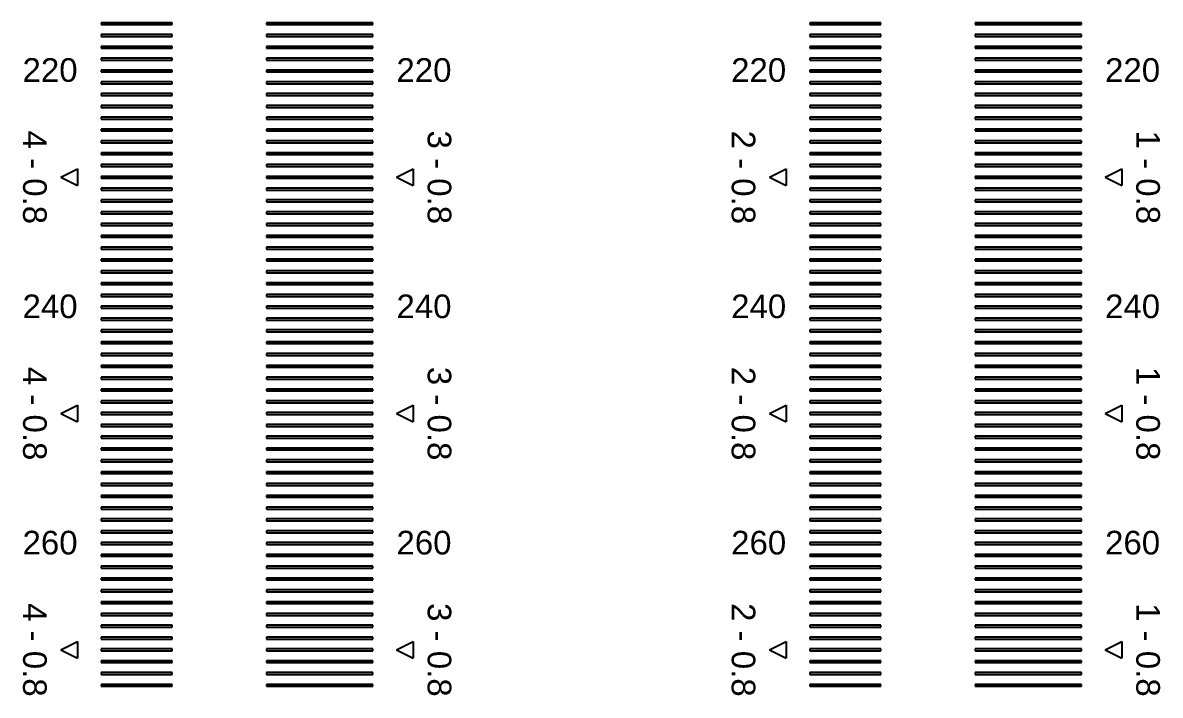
# Model space of a CAD drawing. Extents: x -24531 to 102469, y 86631 to 213631.
# Drawn here: x 53748.9 to 54230.5, y 151311.3 to 151595.9 of the extents above; entities that cross this region are included whole.
import ezdxf

# ---------------------------------------------------------------- set-up
doc = ezdxf.new("R2010")
doc.units = 13
doc.layers.add('CL - Label-1', color=120, linetype='Continuous')
doc.layers.add('CL - Label-2', color=132, linetype='Continuous')
doc.layers.add('CL - Sub-Micro', color=7, linetype='Continuous', true_color=0x47d1ff)
doc.styles.get("Standard").update_dxf_attribs({"font": 'arial.ttf'})

msp = doc.modelspace()

# ---------------------------------------------------------------- linework, layer by layer
at = {"layer": 'CL - Label-2'}
for p, q in [((53765.04, 151530.51), (53772.14, 151534.05)), ((53772.14, 151534.05), (53772.14, 151526.98)), ((53907.12, 151530.51), (53914.21, 151534.05)), ((53914.21, 151534.05), (53914.21, 151526.98)), ((54065.04, 151530.51), (54072.14, 151534.05)), ((54072.14, 151534.05), (54072.14, 151526.98)), ((54207.12, 151530.51), (54214.21, 151534.05)), ((54214.21, 151534.05), (54214.21, 151526.98)), ((53765.04, 151530.51), (53772.14, 151526.98)), ((53907.12, 151530.51), (53914.21, 151526.98)), ((54065.04, 151530.51), (54072.14, 151526.98)), ((54207.12, 151530.51), (54214.21, 151526.98)), ((53765.04, 151430.51), (53772.14, 151434.05)), ((53772.14, 151434.05), (53772.14, 151426.98)), ((53907.12, 151430.51), (53914.21, 151434.05)), ((53914.21, 151434.05), (53914.21, 151426.98)), ((54065.04, 151430.51), (54072.14, 151434.05)), ((54072.14, 151434.05), (54072.14, 151426.98)), ((54207.12, 151430.51), (54214.21, 151434.05)), ((54214.21, 151434.05), (54214.21, 151426.98)), ((53765.04, 151430.51), (53772.14, 151426.98)), ((53907.12, 151430.51), (53914.21, 151426.98)), ((54065.04, 151430.51), (54072.14, 151426.98)), ((54207.12, 151430.51), (54214.21, 151426.98)), ((53765.04, 151330.51), (53772.14, 151334.05)), ((53765.04, 151330.51), (53772.14, 151326.98)), ((53772.14, 151334.05), (53772.14, 151326.98)), ((53907.12, 151330.51), (53914.21, 151334.05)), ((53907.12, 151330.51), (53914.21, 151326.98)), ((53914.21, 151334.05), (53914.21, 151326.98)), ((54065.04, 151330.51), (54072.14, 151334.05)), ((54065.04, 151330.51), (54072.14, 151326.98)), ((54072.14, 151334.05), (54072.14, 151326.98)), ((54207.12, 151330.51), (54214.21, 151334.05)), ((54207.12, 151330.51), (54214.21, 151326.98)), ((54214.21, 151334.05), (54214.21, 151326.98))]:
    msp.add_line(p, q, dxfattribs=at)
at = {"layer": 'CL - Sub-Micro'}
for p, q in [((53812.12, 151595.91), (53782.12, 151595.91)), ((53782.12, 151595.91), (53782.12, 151595.11)), ((53782.12, 151595.11), (53812.12, 151595.11)), ((53812.12, 151595.11), (53812.12, 151595.91)), ((53897.12, 151595.91), (53852.12, 151595.91)), ((53852.12, 151595.91), (53852.12, 151595.11)), ((53852.12, 151595.11), (53897.12, 151595.11)), ((53897.12, 151595.11), (53897.12, 151595.91)), ((54112.12, 151595.91), (54082.12, 151595.91)), ((54082.12, 151595.91), (54082.12, 151595.11)), ((54082.12, 151595.11), (54112.12, 151595.11)), ((54112.12, 151595.11), (54112.12, 151595.91)), ((54197.12, 151595.91), (54152.12, 151595.91)), ((54152.12, 151595.91), (54152.12, 151595.11)), ((54152.12, 151595.11), (54197.12, 151595.11)), ((54197.12, 151595.11), (54197.12, 151595.91)), ((53812.12, 151590.91), (53782.12, 151590.91)), ((53782.12, 151590.91), (53782.12, 151590.11)), ((53812.12, 151590.11), (53812.12, 151590.91)), ((53897.12, 151590.91), (53852.12, 151590.91)), ((53852.12, 151590.91), (53852.12, 151590.11)), ((53897.12, 151590.11), (53897.12, 151590.91)), ((54112.12, 151590.91), (54082.12, 151590.91)), ((54082.12, 151590.91), (54082.12, 151590.11)), ((54112.12, 151590.11), (54112.12, 151590.91)), ((54197.12, 151590.91), (54152.12, 151590.91)), ((54152.12, 151590.91), (54152.12, 151590.11)), ((54197.12, 151590.11), (54197.12, 151590.91)), ((53782.12, 151590.11), (53812.12, 151590.11)), ((53812.12, 151585.91), (53782.12, 151585.91)), ((53782.12, 151585.91), (53782.12, 151585.11)), ((53812.12, 151585.11), (53812.12, 151585.91)), ((53852.12, 151590.11), (53897.12, 151590.11)), ((53897.12, 151585.91), (53852.12, 151585.91)), ((53852.12, 151585.91), (53852.12, 151585.11)), ((53897.12, 151585.11), (53897.12, 151585.91)), ((54082.12, 151590.11), (54112.12, 151590.11)), ((54112.12, 151585.91), (54082.12, 151585.91)), ((54082.12, 151585.91), (54082.12, 151585.11)), ((54112.12, 151585.11), (54112.12, 151585.91)), ((54152.12, 151590.11), (54197.12, 151590.11)), ((54197.12, 151585.91), (54152.12, 151585.91)), ((54152.12, 151585.91), (54152.12, 151585.11)), ((54197.12, 151585.11), (54197.12, 151585.91)), ((53782.12, 151585.11), (53812.12, 151585.11)), ((53812.12, 151580.91), (53782.12, 151580.91)), ((53782.12, 151580.91), (53782.12, 151580.11)), ((53812.12, 151580.11), (53812.12, 151580.91)), ((53852.12, 151585.11), (53897.12, 151585.11)), ((53897.12, 151580.91), (53852.12, 151580.91)), ((53852.12, 151580.91), (53852.12, 151580.11)), ((53897.12, 151580.11), (53897.12, 151580.91)), ((54082.12, 151585.11), (54112.12, 151585.11)), ((54112.12, 151580.91), (54082.12, 151580.91)), ((54082.12, 151580.91), (54082.12, 151580.11)), ((54112.12, 151580.11), (54112.12, 151580.91)), ((54152.12, 151585.11), (54197.12, 151585.11)), ((54197.12, 151580.91), (54152.12, 151580.91)), ((54152.12, 151580.91), (54152.12, 151580.11)), ((54197.12, 151580.11), (54197.12, 151580.91)), ((53782.12, 151580.11), (53812.12, 151580.11)), ((53812.12, 151575.91), (53782.12, 151575.91)), ((53782.12, 151575.91), (53782.12, 151575.11)), ((53812.12, 151575.11), (53812.12, 151575.91)), ((53852.12, 151580.11), (53897.12, 151580.11)), ((53897.12, 151575.91), (53852.12, 151575.91)), ((53852.12, 151575.91), (53852.12, 151575.11)), ((53897.12, 151575.11), (53897.12, 151575.91)), ((54082.12, 151580.11), (54112.12, 151580.11)), ((54112.12, 151575.91), (54082.12, 151575.91)), ((54082.12, 151575.91), (54082.12, 151575.11)), ((54112.12, 151575.11), (54112.12, 151575.91)), ((54152.12, 151580.11), (54197.12, 151580.11)), ((54197.12, 151575.91), (54152.12, 151575.91)), ((54152.12, 151575.91), (54152.12, 151575.11)), ((54197.12, 151575.11), (54197.12, 151575.91)), ((53782.12, 151575.11), (53812.12, 151575.11)), ((53852.12, 151575.11), (53897.12, 151575.11)), ((54082.12, 151575.11), (54112.12, 151575.11)), ((54152.12, 151575.11), (54197.12, 151575.11)), ((53812.12, 151570.91), (53782.12, 151570.91)), ((53782.12, 151570.91), (53782.12, 151570.11)), ((53782.12, 151570.11), (53812.12, 151570.11)), ((53812.12, 151570.11), (53812.12, 151570.91)), ((53897.12, 151570.91), (53852.12, 151570.91)), ((53852.12, 151570.91), (53852.12, 151570.11)), ((53852.12, 151570.11), (53897.12, 151570.11)), ((53897.12, 151570.11), (53897.12, 151570.91)), ((54112.12, 151570.91), (54082.12, 151570.91)), ((54082.12, 151570.91), (54082.12, 151570.11)), ((54082.12, 151570.11), (54112.12, 151570.11)), ((54112.12, 151570.11), (54112.12, 151570.91)), ((54197.12, 151570.91), (54152.12, 151570.91)), ((54152.12, 151570.91), (54152.12, 151570.11)), ((54152.12, 151570.11), (54197.12, 151570.11)), ((54197.12, 151570.11), (54197.12, 151570.91)), ((53812.12, 151565.91), (53782.12, 151565.91)), ((53782.12, 151565.91), (53782.12, 151565.11)), ((53782.12, 151565.11), (53812.12, 151565.11)), ((53812.12, 151565.11), (53812.12, 151565.91)), ((53897.12, 151565.91), (53852.12, 151565.91)), ((53852.12, 151565.91), (53852.12, 151565.11)), ((53852.12, 151565.11), (53897.12, 151565.11)), ((53897.12, 151565.11), (53897.12, 151565.91)), ((54112.12, 151565.91), (54082.12, 151565.91)), ((54082.12, 151565.91), (54082.12, 151565.11)), ((54082.12, 151565.11), (54112.12, 151565.11)), ((54112.12, 151565.11), (54112.12, 151565.91)), ((54197.12, 151565.91), (54152.12, 151565.91)), ((54152.12, 151565.91), (54152.12, 151565.11)), ((54152.12, 151565.11), (54197.12, 151565.11)), ((54197.12, 151565.11), (54197.12, 151565.91)), ((53812.12, 151560.91), (53782.12, 151560.91)), ((53782.12, 151560.91), (53782.12, 151560.11)), ((53782.12, 151560.11), (53812.12, 151560.11)), ((53812.12, 151560.11), (53812.12, 151560.91)), ((53897.12, 151560.91), (53852.12, 151560.91)), ((53852.12, 151560.91), (53852.12, 151560.11)), ((53852.12, 151560.11), (53897.12, 151560.11)), ((53897.12, 151560.11), (53897.12, 151560.91)), ((54112.12, 151560.91), (54082.12, 151560.91)), ((54082.12, 151560.91), (54082.12, 151560.11)), ((54082.12, 151560.11), (54112.12, 151560.11)), ((54112.12, 151560.11), (54112.12, 151560.91)), ((54197.12, 151560.91), (54152.12, 151560.91)), ((54152.12, 151560.91), (54152.12, 151560.11)), ((54152.12, 151560.11), (54197.12, 151560.11)), ((54197.12, 151560.11), (54197.12, 151560.91)), ((53812.12, 151555.91), (53782.12, 151555.91)), ((53782.12, 151555.91), (53782.12, 151555.11)), ((53782.12, 151555.11), (53812.12, 151555.11)), ((53812.12, 151555.11), (53812.12, 151555.91)), ((53897.12, 151555.91), (53852.12, 151555.91)), ((53852.12, 151555.91), (53852.12, 151555.11)), ((53852.12, 151555.11), (53897.12, 151555.11)), ((53897.12, 151555.11), (53897.12, 151555.91)), ((54112.12, 151555.91), (54082.12, 151555.91)), ((54082.12, 151555.91), (54082.12, 151555.11)), ((54082.12, 151555.11), (54112.12, 151555.11)), ((54112.12, 151555.11), (54112.12, 151555.91)), ((54197.12, 151555.91), (54152.12, 151555.91)), ((54152.12, 151555.91), (54152.12, 151555.11)), ((54152.12, 151555.11), (54197.12, 151555.11)), ((54197.12, 151555.11), (54197.12, 151555.91)), ((53812.12, 151550.91), (53782.12, 151550.91)), ((53782.12, 151550.91), (53782.12, 151550.11)), ((53782.12, 151550.11), (53812.12, 151550.11)), ((53812.12, 151550.11), (53812.12, 151550.91)), ((53897.12, 151550.91), (53852.12, 151550.91)), ((53852.12, 151550.91), (53852.12, 151550.11)), ((53852.12, 151550.11), (53897.12, 151550.11)), ((53897.12, 151550.11), (53897.12, 151550.91)), ((54112.12, 151550.91), (54082.12, 151550.91)), ((54082.12, 151550.91), (54082.12, 151550.11)), ((54082.12, 151550.11), (54112.12, 151550.11)), ((54112.12, 151550.11), (54112.12, 151550.91)), ((54197.12, 151550.91), (54152.12, 151550.91)), ((54152.12, 151550.91), (54152.12, 151550.11)), ((54152.12, 151550.11), (54197.12, 151550.11)), ((54197.12, 151550.11), (54197.12, 151550.91)), ((53812.12, 151545.91), (53782.12, 151545.91)), ((53782.12, 151545.91), (53782.12, 151545.11)), ((53782.12, 151545.11), (53812.12, 151545.11)), ((53812.12, 151545.11), (53812.12, 151545.91)), ((53897.12, 151545.91), (53852.12, 151545.91)), ((53852.12, 151545.91), (53852.12, 151545.11)), ((53852.12, 151545.11), (53897.12, 151545.11)), ((53897.12, 151545.11), (53897.12, 151545.91)), ((54112.12, 151545.91), (54082.12, 151545.91)), ((54082.12, 151545.91), (54082.12, 151545.11)), ((54082.12, 151545.11), (54112.12, 151545.11)), ((54112.12, 151545.11), (54112.12, 151545.91)), ((54197.12, 151545.91), (54152.12, 151545.91)), ((54152.12, 151545.91), (54152.12, 151545.11)), ((54152.12, 151545.11), (54197.12, 151545.11)), ((54197.12, 151545.11), (54197.12, 151545.91)), ((53812.12, 151540.91), (53782.12, 151540.91)), ((53782.12, 151540.91), (53782.12, 151540.11)), ((53782.12, 151540.11), (53812.12, 151540.11)), ((53812.12, 151540.11), (53812.12, 151540.91)), ((53897.12, 151540.91), (53852.12, 151540.91)), ((53852.12, 151540.91), (53852.12, 151540.11)), ((53852.12, 151540.11), (53897.12, 151540.11)), ((53897.12, 151540.11), (53897.12, 151540.91)), ((54112.12, 151540.91), (54082.12, 151540.91)), ((54082.12, 151540.91), (54082.12, 151540.11)), ((54082.12, 151540.11), (54112.12, 151540.11)), ((54112.12, 151540.11), (54112.12, 151540.91)), ((54197.12, 151540.91), (54152.12, 151540.91)), ((54152.12, 151540.91), (54152.12, 151540.11)), ((54152.12, 151540.11), (54197.12, 151540.11)), ((54197.12, 151540.11), (54197.12, 151540.91)), ((53812.12, 151535.91), (53782.12, 151535.91)), ((53782.12, 151535.91), (53782.12, 151535.11)), ((53782.12, 151535.11), (53812.12, 151535.11)), ((53812.12, 151535.11), (53812.12, 151535.91)), ((53897.12, 151535.91), (53852.12, 151535.91)), ((53852.12, 151535.91), (53852.12, 151535.11)), ((53852.12, 151535.11), (53897.12, 151535.11)), ((53897.12, 151535.11), (53897.12, 151535.91)), ((54112.12, 151535.91), (54082.12, 151535.91)), ((54082.12, 151535.91), (54082.12, 151535.11)), ((54082.12, 151535.11), (54112.12, 151535.11)), ((54112.12, 151535.11), (54112.12, 151535.91)), ((54197.12, 151535.91), (54152.12, 151535.91)), ((54152.12, 151535.91), (54152.12, 151535.11)), ((54152.12, 151535.11), (54197.12, 151535.11)), ((54197.12, 151535.11), (54197.12, 151535.91)), ((53812.12, 151530.91), (53782.12, 151530.91)), ((53782.12, 151530.91), (53782.12, 151530.11)), ((53782.12, 151530.11), (53812.12, 151530.11)), ((53812.12, 151530.11), (53812.12, 151530.91)), ((53897.12, 151530.91), (53852.12, 151530.91)), ((53852.12, 151530.91), (53852.12, 151530.11)), ((53852.12, 151530.11), (53897.12, 151530.11)), ((53897.12, 151530.11), (53897.12, 151530.91)), ((54112.12, 151530.91), (54082.12, 151530.91)), ((54082.12, 151530.91), (54082.12, 151530.11)), ((54082.12, 151530.11), (54112.12, 151530.11)), ((54112.12, 151530.11), (54112.12, 151530.91)), ((54197.12, 151530.91), (54152.12, 151530.91)), ((54152.12, 151530.91), (54152.12, 151530.11)), ((54152.12, 151530.11), (54197.12, 151530.11)), ((54197.12, 151530.11), (54197.12, 151530.91)), ((53812.12, 151525.91), (53782.12, 151525.91)), ((53782.12, 151525.91), (53782.12, 151525.11)), ((53782.12, 151525.11), (53812.12, 151525.11)), ((53812.12, 151525.11), (53812.12, 151525.91)), ((53897.12, 151525.91), (53852.12, 151525.91)), ((53852.12, 151525.91), (53852.12, 151525.11)), ((53852.12, 151525.11), (53897.12, 151525.11)), ((53897.12, 151525.11), (53897.12, 151525.91)), ((54112.12, 151525.91), (54082.12, 151525.91)), ((54082.12, 151525.91), (54082.12, 151525.11)), ((54082.12, 151525.11), (54112.12, 151525.11)), ((54112.12, 151525.11), (54112.12, 151525.91)), ((54197.12, 151525.91), (54152.12, 151525.91)), ((54152.12, 151525.91), (54152.12, 151525.11)), ((54152.12, 151525.11), (54197.12, 151525.11)), ((54197.12, 151525.11), (54197.12, 151525.91)), ((53812.12, 151520.91), (53782.12, 151520.91)), ((53782.12, 151520.91), (53782.12, 151520.11)), ((53782.12, 151520.11), (53812.12, 151520.11)), ((53812.12, 151520.11), (53812.12, 151520.91)), ((53897.12, 151520.91), (53852.12, 151520.91)), ((53852.12, 151520.91), (53852.12, 151520.11)), ((53852.12, 151520.11), (53897.12, 151520.11)), ((53897.12, 151520.11), (53897.12, 151520.91)), ((54112.12, 151520.91), (54082.12, 151520.91)), ((54082.12, 151520.91), (54082.12, 151520.11)), ((54082.12, 151520.11), (54112.12, 151520.11)), ((54112.12, 151520.11), (54112.12, 151520.91)), ((54197.12, 151520.91), (54152.12, 151520.91)), ((54152.12, 151520.91), (54152.12, 151520.11)), ((54152.12, 151520.11), (54197.12, 151520.11)), ((54197.12, 151520.11), (54197.12, 151520.91)), ((53812.12, 151515.91), (53782.12, 151515.91)), ((53782.12, 151515.91), (53782.12, 151515.11)), ((53782.12, 151515.11), (53812.12, 151515.11)), ((53812.12, 151515.11), (53812.12, 151515.91)), ((53897.12, 151515.91), (53852.12, 151515.91)), ((53852.12, 151515.91), (53852.12, 151515.11)), ((53852.12, 151515.11), (53897.12, 151515.11)), ((53897.12, 151515.11), (53897.12, 151515.91)), ((54112.12, 151515.91), (54082.12, 151515.91)), ((54082.12, 151515.91), (54082.12, 151515.11)), ((54082.12, 151515.11), (54112.12, 151515.11)), ((54112.12, 151515.11), (54112.12, 151515.91)), ((54197.12, 151515.91), (54152.12, 151515.91)), ((54152.12, 151515.91), (54152.12, 151515.11)), ((54152.12, 151515.11), (54197.12, 151515.11)), ((54197.12, 151515.11), (54197.12, 151515.91)), ((53812.12, 151510.91), (53782.12, 151510.91)), ((53782.12, 151510.91), (53782.12, 151510.11)), ((53782.12, 151510.11), (53812.12, 151510.11)), ((53812.12, 151510.11), (53812.12, 151510.91)), ((53897.12, 151510.91), (53852.12, 151510.91)), ((53852.12, 151510.91), (53852.12, 151510.11)), ((53852.12, 151510.11), (53897.12, 151510.11)), ((53897.12, 151510.11), (53897.12, 151510.91)), ((54112.12, 151510.91), (54082.12, 151510.91)), ((54082.12, 151510.91), (54082.12, 151510.11)), ((54082.12, 151510.11), (54112.12, 151510.11)), ((54112.12, 151510.11), (54112.12, 151510.91)), ((54197.12, 151510.91), (54152.12, 151510.91)), ((54152.12, 151510.91), (54152.12, 151510.11)), ((54152.12, 151510.11), (54197.12, 151510.11)), ((54197.12, 151510.11), (54197.12, 151510.91)), ((53812.12, 151505.91), (53782.12, 151505.91)), ((53782.12, 151505.91), (53782.12, 151505.11)), ((53782.12, 151505.11), (53812.12, 151505.11)), ((53812.12, 151505.11), (53812.12, 151505.91)), ((53897.12, 151505.91), (53852.12, 151505.91)), ((53852.12, 151505.91), (53852.12, 151505.11)), ((53852.12, 151505.11), (53897.12, 151505.11)), ((53897.12, 151505.11), (53897.12, 151505.91)), ((54112.12, 151505.91), (54082.12, 151505.91)), ((54082.12, 151505.91), (54082.12, 151505.11)), ((54082.12, 151505.11), (54112.12, 151505.11)), ((54112.12, 151505.11), (54112.12, 151505.91)), ((54197.12, 151505.91), (54152.12, 151505.91)), ((54152.12, 151505.91), (54152.12, 151505.11)), ((54152.12, 151505.11), (54197.12, 151505.11)), ((54197.12, 151505.11), (54197.12, 151505.91)), ((53812.12, 151500.91), (53782.12, 151500.91)), ((53782.12, 151500.91), (53782.12, 151500.11)), ((53782.12, 151500.11), (53812.12, 151500.11)), ((53812.12, 151500.11), (53812.12, 151500.91)), ((53897.12, 151500.91), (53852.12, 151500.91)), ((53852.12, 151500.91), (53852.12, 151500.11)), ((53852.12, 151500.11), (53897.12, 151500.11)), ((53897.12, 151500.11), (53897.12, 151500.91)), ((54112.12, 151500.91), (54082.12, 151500.91)), ((54082.12, 151500.91), (54082.12, 151500.11)), ((54082.12, 151500.11), (54112.12, 151500.11)), ((54112.12, 151500.11), (54112.12, 151500.91)), ((54197.12, 151500.91), (54152.12, 151500.91)), ((54152.12, 151500.91), (54152.12, 151500.11)), ((54152.12, 151500.11), (54197.12, 151500.11)), ((54197.12, 151500.11), (54197.12, 151500.91)), ((53812.12, 151495.91), (53782.12, 151495.91)), ((53782.12, 151495.91), (53782.12, 151495.11)), ((53782.12, 151495.11), (53812.12, 151495.11)), ((53812.12, 151495.11), (53812.12, 151495.91)), ((53897.12, 151495.91), (53852.12, 151495.91)), ((53852.12, 151495.91), (53852.12, 151495.11)), ((53852.12, 151495.11), (53897.12, 151495.11)), ((53897.12, 151495.11), (53897.12, 151495.91)), ((54112.12, 151495.91), (54082.12, 151495.91)), ((54082.12, 151495.91), (54082.12, 151495.11)), ((54082.12, 151495.11), (54112.12, 151495.11)), ((54112.12, 151495.11), (54112.12, 151495.91)), ((54197.12, 151495.91), (54152.12, 151495.91)), ((54152.12, 151495.91), (54152.12, 151495.11)), ((54152.12, 151495.11), (54197.12, 151495.11)), ((54197.12, 151495.11), (54197.12, 151495.91)), ((53812.12, 151490.91), (53782.12, 151490.91)), ((53782.12, 151490.91), (53782.12, 151490.11)), ((53782.12, 151490.11), (53812.12, 151490.11)), ((53812.12, 151490.11), (53812.12, 151490.91)), ((53897.12, 151490.91), (53852.12, 151490.91)), ((53852.12, 151490.91), (53852.12, 151490.11)), ((53852.12, 151490.11), (53897.12, 151490.11)), ((53897.12, 151490.11), (53897.12, 151490.91)), ((54112.12, 151490.91), (54082.12, 151490.91)), ((54082.12, 151490.91), (54082.12, 151490.11)), ((54082.12, 151490.11), (54112.12, 151490.11)), ((54112.12, 151490.11), (54112.12, 151490.91)), ((54197.12, 151490.91), (54152.12, 151490.91)), ((54152.12, 151490.91), (54152.12, 151490.11)), ((54152.12, 151490.11), (54197.12, 151490.11)), ((54197.12, 151490.11), (54197.12, 151490.91)), ((53812.12, 151485.91), (53782.12, 151485.91)), ((53782.12, 151485.91), (53782.12, 151485.11)), ((53782.12, 151485.11), (53812.12, 151485.11)), ((53812.12, 151485.11), (53812.12, 151485.91)), ((53897.12, 151485.91), (53852.12, 151485.91)), ((53852.12, 151485.91), (53852.12, 151485.11)), ((53852.12, 151485.11), (53897.12, 151485.11)), ((53897.12, 151485.11), (53897.12, 151485.91)), ((54112.12, 151485.91), (54082.12, 151485.91)), ((54082.12, 151485.91), (54082.12, 151485.11)), ((54082.12, 151485.11), (54112.12, 151485.11)), ((54112.12, 151485.11), (54112.12, 151485.91)), ((54197.12, 151485.91), (54152.12, 151485.91)), ((54152.12, 151485.91), (54152.12, 151485.11)), ((54152.12, 151485.11), (54197.12, 151485.11)), ((54197.12, 151485.11), (54197.12, 151485.91)), ((53812.12, 151480.91), (53782.12, 151480.91)), ((53782.12, 151480.91), (53782.12, 151480.11)), ((53782.12, 151480.11), (53812.12, 151480.11)), ((53812.12, 151480.11), (53812.12, 151480.91)), ((53897.12, 151480.91), (53852.12, 151480.91)), ((53852.12, 151480.91), (53852.12, 151480.11)), ((53852.12, 151480.11), (53897.12, 151480.11)), ((53897.12, 151480.11), (53897.12, 151480.91)), ((54112.12, 151480.91), (54082.12, 151480.91)), ((54082.12, 151480.91), (54082.12, 151480.11)), ((54082.12, 151480.11), (54112.12, 151480.11)), ((54112.12, 151480.11), (54112.12, 151480.91)), ((54197.12, 151480.91), (54152.12, 151480.91)), ((54152.12, 151480.91), (54152.12, 151480.11)), ((54152.12, 151480.11), (54197.12, 151480.11)), ((54197.12, 151480.11), (54197.12, 151480.91)), ((53812.12, 151475.91), (53782.12, 151475.91)), ((53782.12, 151475.91), (53782.12, 151475.11)), ((53782.12, 151475.11), (53812.12, 151475.11)), ((53812.12, 151475.11), (53812.12, 151475.91)), ((53897.12, 151475.91), (53852.12, 151475.91)), ((53852.12, 151475.91), (53852.12, 151475.11)), ((53852.12, 151475.11), (53897.12, 151475.11)), ((53897.12, 151475.11), (53897.12, 151475.91)), ((54112.12, 151475.91), (54082.12, 151475.91)), ((54082.12, 151475.91), (54082.12, 151475.11)), ((54082.12, 151475.11), (54112.12, 151475.11)), ((54112.12, 151475.11), (54112.12, 151475.91)), ((54197.12, 151475.91), (54152.12, 151475.91)), ((54152.12, 151475.91), (54152.12, 151475.11)), ((54152.12, 151475.11), (54197.12, 151475.11)), ((54197.12, 151475.11), (54197.12, 151475.91)), ((53812.12, 151470.91), (53782.12, 151470.91)), ((53782.12, 151470.91), (53782.12, 151470.11)), ((53782.12, 151470.11), (53812.12, 151470.11)), ((53812.12, 151470.11), (53812.12, 151470.91)), ((53897.12, 151470.91), (53852.12, 151470.91)), ((53852.12, 151470.91), (53852.12, 151470.11)), ((53852.12, 151470.11), (53897.12, 151470.11)), ((53897.12, 151470.11), (53897.12, 151470.91)), ((54112.12, 151470.91), (54082.12, 151470.91)), ((54082.12, 151470.91), (54082.12, 151470.11)), ((54082.12, 151470.11), (54112.12, 151470.11)), ((54112.12, 151470.11), (54112.12, 151470.91)), ((54197.12, 151470.91), (54152.12, 151470.91)), ((54152.12, 151470.91), (54152.12, 151470.11)), ((54152.12, 151470.11), (54197.12, 151470.11)), ((54197.12, 151470.11), (54197.12, 151470.91)), ((53812.12, 151465.91), (53782.12, 151465.91)), ((53782.12, 151465.91), (53782.12, 151465.11)), ((53782.12, 151465.11), (53812.12, 151465.11)), ((53812.12, 151465.11), (53812.12, 151465.91)), ((53897.12, 151465.91), (53852.12, 151465.91)), ((53852.12, 151465.91), (53852.12, 151465.11)), ((53852.12, 151465.11), (53897.12, 151465.11)), ((53897.12, 151465.11), (53897.12, 151465.91)), ((54112.12, 151465.91), (54082.12, 151465.91)), ((54082.12, 151465.91), (54082.12, 151465.11)), ((54082.12, 151465.11), (54112.12, 151465.11)), ((54112.12, 151465.11), (54112.12, 151465.91)), ((54197.12, 151465.91), (54152.12, 151465.91)), ((54152.12, 151465.91), (54152.12, 151465.11)), ((54152.12, 151465.11), (54197.12, 151465.11)), ((54197.12, 151465.11), (54197.12, 151465.91)), ((53812.12, 151460.91), (53782.12, 151460.91)), ((53782.12, 151460.91), (53782.12, 151460.11)), ((53812.12, 151460.11), (53812.12, 151460.91)), ((53897.12, 151460.91), (53852.12, 151460.91)), ((53852.12, 151460.91), (53852.12, 151460.11)), ((53897.12, 151460.11), (53897.12, 151460.91)), ((54112.12, 151460.91), (54082.12, 151460.91)), ((54082.12, 151460.91), (54082.12, 151460.11)), ((54112.12, 151460.11), (54112.12, 151460.91)), ((54197.12, 151460.91), (54152.12, 151460.91)), ((54152.12, 151460.91), (54152.12, 151460.11)), ((54197.12, 151460.11), (54197.12, 151460.91)), ((53782.12, 151460.11), (53812.12, 151460.11)), ((53812.12, 151455.91), (53782.12, 151455.91)), ((53782.12, 151455.91), (53782.12, 151455.11)), ((53812.12, 151455.11), (53812.12, 151455.91)), ((53852.12, 151460.11), (53897.12, 151460.11)), ((53897.12, 151455.91), (53852.12, 151455.91)), ((53852.12, 151455.91), (53852.12, 151455.11)), ((53897.12, 151455.11), (53897.12, 151455.91)), ((54082.12, 151460.11), (54112.12, 151460.11)), ((54112.12, 151455.91), (54082.12, 151455.91)), ((54082.12, 151455.91), (54082.12, 151455.11)), ((54112.12, 151455.11), (54112.12, 151455.91)), ((54152.12, 151460.11), (54197.12, 151460.11)), ((54197.12, 151455.91), (54152.12, 151455.91)), ((54152.12, 151455.91), (54152.12, 151455.11)), ((54197.12, 151455.11), (54197.12, 151455.91)), ((53782.12, 151455.11), (53812.12, 151455.11)), ((53812.12, 151450.91), (53782.12, 151450.91)), ((53782.12, 151450.91), (53782.12, 151450.11)), ((53812.12, 151450.11), (53812.12, 151450.91)), ((53852.12, 151455.11), (53897.12, 151455.11)), ((53897.12, 151450.91), (53852.12, 151450.91)), ((53852.12, 151450.91), (53852.12, 151450.11)), ((53897.12, 151450.11), (53897.12, 151450.91)), ((54082.12, 151455.11), (54112.12, 151455.11)), ((54112.12, 151450.91), (54082.12, 151450.91)), ((54082.12, 151450.91), (54082.12, 151450.11)), ((54112.12, 151450.11), (54112.12, 151450.91)), ((54152.12, 151455.11), (54197.12, 151455.11)), ((54197.12, 151450.91), (54152.12, 151450.91)), ((54152.12, 151450.91), (54152.12, 151450.11)), ((54197.12, 151450.11), (54197.12, 151450.91)), ((53782.12, 151450.11), (53812.12, 151450.11)), ((53812.12, 151445.91), (53782.12, 151445.91)), ((53782.12, 151445.91), (53782.12, 151445.11)), ((53812.12, 151445.11), (53812.12, 151445.91)), ((53852.12, 151450.11), (53897.12, 151450.11)), ((53897.12, 151445.91), (53852.12, 151445.91)), ((53852.12, 151445.91), (53852.12, 151445.11)), ((53897.12, 151445.11), (53897.12, 151445.91)), ((54082.12, 151450.11), (54112.12, 151450.11)), ((54112.12, 151445.91), (54082.12, 151445.91)), ((54082.12, 151445.91), (54082.12, 151445.11)), ((54112.12, 151445.11), (54112.12, 151445.91)), ((54152.12, 151450.11), (54197.12, 151450.11)), ((54197.12, 151445.91), (54152.12, 151445.91)), ((54152.12, 151445.91), (54152.12, 151445.11)), ((54197.12, 151445.11), (54197.12, 151445.91)), ((53782.12, 151445.11), (53812.12, 151445.11)), ((53812.12, 151440.91), (53782.12, 151440.91)), ((53782.12, 151440.91), (53782.12, 151440.11)), ((53812.12, 151440.11), (53812.12, 151440.91)), ((53852.12, 151445.11), (53897.12, 151445.11)), ((53897.12, 151440.91), (53852.12, 151440.91)), ((53852.12, 151440.91), (53852.12, 151440.11)), ((53897.12, 151440.11), (53897.12, 151440.91)), ((54082.12, 151445.11), (54112.12, 151445.11)), ((54112.12, 151440.91), (54082.12, 151440.91)), ((54082.12, 151440.91), (54082.12, 151440.11)), ((54112.12, 151440.11), (54112.12, 151440.91)), ((54152.12, 151445.11), (54197.12, 151445.11)), ((54197.12, 151440.91), (54152.12, 151440.91)), ((54152.12, 151440.91), (54152.12, 151440.11)), ((54197.12, 151440.11), (54197.12, 151440.91)), ((53782.12, 151440.11), (53812.12, 151440.11)), ((53852.12, 151440.11), (53897.12, 151440.11)), ((54082.12, 151440.11), (54112.12, 151440.11)), ((54152.12, 151440.11), (54197.12, 151440.11)), ((53812.12, 151435.91), (53782.12, 151435.91)), ((53782.12, 151435.91), (53782.12, 151435.11)), ((53782.12, 151435.11), (53812.12, 151435.11)), ((53812.12, 151435.11), (53812.12, 151435.91)), ((53897.12, 151435.91), (53852.12, 151435.91)), ((53852.12, 151435.91), (53852.12, 151435.11)), ((53852.12, 151435.11), (53897.12, 151435.11)), ((53897.12, 151435.11), (53897.12, 151435.91)), ((54112.12, 151435.91), (54082.12, 151435.91)), ((54082.12, 151435.91), (54082.12, 151435.11)), ((54082.12, 151435.11), (54112.12, 151435.11)), ((54112.12, 151435.11), (54112.12, 151435.91)), ((54197.12, 151435.91), (54152.12, 151435.91)), ((54152.12, 151435.91), (54152.12, 151435.11)), ((54152.12, 151435.11), (54197.12, 151435.11)), ((54197.12, 151435.11), (54197.12, 151435.91)), ((53812.12, 151430.91), (53782.12, 151430.91)), ((53782.12, 151430.91), (53782.12, 151430.11)), ((53782.12, 151430.11), (53812.12, 151430.11)), ((53812.12, 151430.11), (53812.12, 151430.91)), ((53897.12, 151430.91), (53852.12, 151430.91)), ((53852.12, 151430.91), (53852.12, 151430.11)), ((53852.12, 151430.11), (53897.12, 151430.11)), ((53897.12, 151430.11), (53897.12, 151430.91)), ((54112.12, 151430.91), (54082.12, 151430.91)), ((54082.12, 151430.91), (54082.12, 151430.11)), ((54082.12, 151430.11), (54112.12, 151430.11)), ((54112.12, 151430.11), (54112.12, 151430.91)), ((54197.12, 151430.91), (54152.12, 151430.91)), ((54152.12, 151430.91), (54152.12, 151430.11)), ((54152.12, 151430.11), (54197.12, 151430.11)), ((54197.12, 151430.11), (54197.12, 151430.91)), ((53812.12, 151425.91), (53782.12, 151425.91)), ((53782.12, 151425.91), (53782.12, 151425.11)), ((53782.12, 151425.11), (53812.12, 151425.11)), ((53812.12, 151425.11), (53812.12, 151425.91)), ((53897.12, 151425.91), (53852.12, 151425.91)), ((53852.12, 151425.91), (53852.12, 151425.11)), ((53852.12, 151425.11), (53897.12, 151425.11)), ((53897.12, 151425.11), (53897.12, 151425.91)), ((54112.12, 151425.91), (54082.12, 151425.91)), ((54082.12, 151425.91), (54082.12, 151425.11)), ((54082.12, 151425.11), (54112.12, 151425.11)), ((54112.12, 151425.11), (54112.12, 151425.91)), ((54197.12, 151425.91), (54152.12, 151425.91)), ((54152.12, 151425.91), (54152.12, 151425.11)), ((54152.12, 151425.11), (54197.12, 151425.11)), ((54197.12, 151425.11), (54197.12, 151425.91)), ((53812.12, 151420.91), (53782.12, 151420.91)), ((53782.12, 151420.91), (53782.12, 151420.11)), ((53782.12, 151420.11), (53812.12, 151420.11)), ((53812.12, 151420.11), (53812.12, 151420.91)), ((53897.12, 151420.91), (53852.12, 151420.91)), ((53852.12, 151420.91), (53852.12, 151420.11)), ((53852.12, 151420.11), (53897.12, 151420.11)), ((53897.12, 151420.11), (53897.12, 151420.91)), ((54112.12, 151420.91), (54082.12, 151420.91)), ((54082.12, 151420.91), (54082.12, 151420.11)), ((54082.12, 151420.11), (54112.12, 151420.11)), ((54112.12, 151420.11), (54112.12, 151420.91)), ((54197.12, 151420.91), (54152.12, 151420.91)), ((54152.12, 151420.91), (54152.12, 151420.11)), ((54152.12, 151420.11), (54197.12, 151420.11)), ((54197.12, 151420.11), (54197.12, 151420.91)), ((53812.12, 151415.91), (53782.12, 151415.91)), ((53782.12, 151415.91), (53782.12, 151415.11)), ((53782.12, 151415.11), (53812.12, 151415.11)), ((53812.12, 151415.11), (53812.12, 151415.91)), ((53897.12, 151415.91), (53852.12, 151415.91)), ((53852.12, 151415.91), (53852.12, 151415.11)), ((53852.12, 151415.11), (53897.12, 151415.11)), ((53897.12, 151415.11), (53897.12, 151415.91)), ((54112.12, 151415.91), (54082.12, 151415.91)), ((54082.12, 151415.91), (54082.12, 151415.11)), ((54082.12, 151415.11), (54112.12, 151415.11)), ((54112.12, 151415.11), (54112.12, 151415.91)), ((54197.12, 151415.91), (54152.12, 151415.91)), ((54152.12, 151415.91), (54152.12, 151415.11)), ((54152.12, 151415.11), (54197.12, 151415.11)), ((54197.12, 151415.11), (54197.12, 151415.91)), ((53812.12, 151410.91), (53782.12, 151410.91)), ((53782.12, 151410.91), (53782.12, 151410.11)), ((53782.12, 151410.11), (53812.12, 151410.11)), ((53812.12, 151410.11), (53812.12, 151410.91)), ((53897.12, 151410.91), (53852.12, 151410.91)), ((53852.12, 151410.91), (53852.12, 151410.11)), ((53852.12, 151410.11), (53897.12, 151410.11)), ((53897.12, 151410.11), (53897.12, 151410.91)), ((54112.12, 151410.91), (54082.12, 151410.91)), ((54082.12, 151410.91), (54082.12, 151410.11)), ((54082.12, 151410.11), (54112.12, 151410.11)), ((54112.12, 151410.11), (54112.12, 151410.91)), ((54197.12, 151410.91), (54152.12, 151410.91)), ((54152.12, 151410.91), (54152.12, 151410.11)), ((54152.12, 151410.11), (54197.12, 151410.11)), ((54197.12, 151410.11), (54197.12, 151410.91)), ((53812.12, 151405.91), (53782.12, 151405.91)), ((53782.12, 151405.91), (53782.12, 151405.11)), ((53782.12, 151405.11), (53812.12, 151405.11)), ((53812.12, 151405.11), (53812.12, 151405.91)), ((53897.12, 151405.91), (53852.12, 151405.91)), ((53852.12, 151405.91), (53852.12, 151405.11)), ((53852.12, 151405.11), (53897.12, 151405.11)), ((53897.12, 151405.11), (53897.12, 151405.91)), ((54112.12, 151405.91), (54082.12, 151405.91)), ((54082.12, 151405.91), (54082.12, 151405.11)), ((54082.12, 151405.11), (54112.12, 151405.11)), ((54112.12, 151405.11), (54112.12, 151405.91)), ((54197.12, 151405.91), (54152.12, 151405.91)), ((54152.12, 151405.91), (54152.12, 151405.11)), ((54152.12, 151405.11), (54197.12, 151405.11)), ((54197.12, 151405.11), (54197.12, 151405.91)), ((53812.12, 151400.91), (53782.12, 151400.91)), ((53782.12, 151400.91), (53782.12, 151400.11)), ((53782.12, 151400.11), (53812.12, 151400.11)), ((53812.12, 151400.11), (53812.12, 151400.91)), ((53897.12, 151400.91), (53852.12, 151400.91)), ((53852.12, 151400.91), (53852.12, 151400.11)), ((53852.12, 151400.11), (53897.12, 151400.11)), ((53897.12, 151400.11), (53897.12, 151400.91)), ((54112.12, 151400.91), (54082.12, 151400.91)), ((54082.12, 151400.91), (54082.12, 151400.11)), ((54082.12, 151400.11), (54112.12, 151400.11)), ((54112.12, 151400.11), (54112.12, 151400.91)), ((54197.12, 151400.91), (54152.12, 151400.91)), ((54152.12, 151400.91), (54152.12, 151400.11)), ((54152.12, 151400.11), (54197.12, 151400.11)), ((54197.12, 151400.11), (54197.12, 151400.91)), ((53812.12, 151395.91), (53782.12, 151395.91)), ((53782.12, 151395.91), (53782.12, 151395.11)), ((53782.12, 151395.11), (53812.12, 151395.11)), ((53812.12, 151395.11), (53812.12, 151395.91)), ((53897.12, 151395.91), (53852.12, 151395.91)), ((53852.12, 151395.91), (53852.12, 151395.11)), ((53852.12, 151395.11), (53897.12, 151395.11)), ((53897.12, 151395.11), (53897.12, 151395.91)), ((54112.12, 151395.91), (54082.12, 151395.91)), ((54082.12, 151395.91), (54082.12, 151395.11)), ((54082.12, 151395.11), (54112.12, 151395.11)), ((54112.12, 151395.11), (54112.12, 151395.91)), ((54197.12, 151395.91), (54152.12, 151395.91)), ((54152.12, 151395.91), (54152.12, 151395.11)), ((54152.12, 151395.11), (54197.12, 151395.11)), ((54197.12, 151395.11), (54197.12, 151395.91)), ((53812.12, 151390.91), (53782.12, 151390.91)), ((53782.12, 151390.91), (53782.12, 151390.11)), ((53782.12, 151390.11), (53812.12, 151390.11)), ((53812.12, 151390.11), (53812.12, 151390.91)), ((53897.12, 151390.91), (53852.12, 151390.91)), ((53852.12, 151390.91), (53852.12, 151390.11)), ((53852.12, 151390.11), (53897.12, 151390.11)), ((53897.12, 151390.11), (53897.12, 151390.91)), ((54112.12, 151390.91), (54082.12, 151390.91)), ((54082.12, 151390.91), (54082.12, 151390.11)), ((54082.12, 151390.11), (54112.12, 151390.11)), ((54112.12, 151390.11), (54112.12, 151390.91)), ((54197.12, 151390.91), (54152.12, 151390.91)), ((54152.12, 151390.91), (54152.12, 151390.11)), ((54152.12, 151390.11), (54197.12, 151390.11)), ((54197.12, 151390.11), (54197.12, 151390.91)), ((53812.12, 151385.91), (53782.12, 151385.91)), ((53782.12, 151385.91), (53782.12, 151385.11)), ((53782.12, 151385.11), (53812.12, 151385.11)), ((53812.12, 151385.11), (53812.12, 151385.91)), ((53897.12, 151385.91), (53852.12, 151385.91)), ((53852.12, 151385.91), (53852.12, 151385.11)), ((53852.12, 151385.11), (53897.12, 151385.11)), ((53897.12, 151385.11), (53897.12, 151385.91)), ((54112.12, 151385.91), (54082.12, 151385.91)), ((54082.12, 151385.91), (54082.12, 151385.11)), ((54082.12, 151385.11), (54112.12, 151385.11)), ((54112.12, 151385.11), (54112.12, 151385.91)), ((54197.12, 151385.91), (54152.12, 151385.91)), ((54152.12, 151385.91), (54152.12, 151385.11)), ((54152.12, 151385.11), (54197.12, 151385.11)), ((54197.12, 151385.11), (54197.12, 151385.91)), ((53812.12, 151380.91), (53782.12, 151380.91)), ((53782.12, 151380.91), (53782.12, 151380.11)), ((53782.12, 151380.11), (53812.12, 151380.11)), ((53812.12, 151380.11), (53812.12, 151380.91)), ((53897.12, 151380.91), (53852.12, 151380.91)), ((53852.12, 151380.91), (53852.12, 151380.11)), ((53852.12, 151380.11), (53897.12, 151380.11)), ((53897.12, 151380.11), (53897.12, 151380.91)), ((54112.12, 151380.91), (54082.12, 151380.91)), ((54082.12, 151380.91), (54082.12, 151380.11)), ((54082.12, 151380.11), (54112.12, 151380.11)), ((54112.12, 151380.11), (54112.12, 151380.91)), ((54197.12, 151380.91), (54152.12, 151380.91)), ((54152.12, 151380.91), (54152.12, 151380.11)), ((54152.12, 151380.11), (54197.12, 151380.11)), ((54197.12, 151380.11), (54197.12, 151380.91)), ((53812.12, 151375.91), (53782.12, 151375.91)), ((53782.12, 151375.91), (53782.12, 151375.11)), ((53782.12, 151375.11), (53812.12, 151375.11)), ((53812.12, 151375.11), (53812.12, 151375.91)), ((53897.12, 151375.91), (53852.12, 151375.91)), ((53852.12, 151375.91), (53852.12, 151375.11)), ((53852.12, 151375.11), (53897.12, 151375.11)), ((53897.12, 151375.11), (53897.12, 151375.91)), ((54112.12, 151375.91), (54082.12, 151375.91)), ((54082.12, 151375.91), (54082.12, 151375.11)), ((54082.12, 151375.11), (54112.12, 151375.11)), ((54112.12, 151375.11), (54112.12, 151375.91)), ((54197.12, 151375.91), (54152.12, 151375.91)), ((54152.12, 151375.91), (54152.12, 151375.11)), ((54152.12, 151375.11), (54197.12, 151375.11)), ((54197.12, 151375.11), (54197.12, 151375.91)), ((53812.12, 151370.91), (53782.12, 151370.91)), ((53782.12, 151370.91), (53782.12, 151370.11)), ((53782.12, 151370.11), (53812.12, 151370.11)), ((53812.12, 151370.11), (53812.12, 151370.91)), ((53897.12, 151370.91), (53852.12, 151370.91)), ((53852.12, 151370.91), (53852.12, 151370.11)), ((53852.12, 151370.11), (53897.12, 151370.11)), ((53897.12, 151370.11), (53897.12, 151370.91)), ((54112.12, 151370.91), (54082.12, 151370.91)), ((54082.12, 151370.91), (54082.12, 151370.11)), ((54082.12, 151370.11), (54112.12, 151370.11)), ((54112.12, 151370.11), (54112.12, 151370.91)), ((54197.12, 151370.91), (54152.12, 151370.91)), ((54152.12, 151370.91), (54152.12, 151370.11)), ((54152.12, 151370.11), (54197.12, 151370.11)), ((54197.12, 151370.11), (54197.12, 151370.91)), ((53812.12, 151365.91), (53782.12, 151365.91)), ((53782.12, 151365.91), (53782.12, 151365.11)), ((53782.12, 151365.11), (53812.12, 151365.11)), ((53812.12, 151365.11), (53812.12, 151365.91)), ((53897.12, 151365.91), (53852.12, 151365.91)), ((53852.12, 151365.91), (53852.12, 151365.11)), ((53852.12, 151365.11), (53897.12, 151365.11)), ((53897.12, 151365.11), (53897.12, 151365.91)), ((54112.12, 151365.91), (54082.12, 151365.91)), ((54082.12, 151365.91), (54082.12, 151365.11)), ((54082.12, 151365.11), (54112.12, 151365.11)), ((54112.12, 151365.11), (54112.12, 151365.91)), ((54197.12, 151365.91), (54152.12, 151365.91)), ((54152.12, 151365.91), (54152.12, 151365.11)), ((54152.12, 151365.11), (54197.12, 151365.11)), ((54197.12, 151365.11), (54197.12, 151365.91)), ((53812.12, 151360.91), (53782.12, 151360.91)), ((53782.12, 151360.91), (53782.12, 151360.11)), ((53782.12, 151360.11), (53812.12, 151360.11)), ((53812.12, 151360.11), (53812.12, 151360.91)), ((53897.12, 151360.91), (53852.12, 151360.91)), ((53852.12, 151360.91), (53852.12, 151360.11)), ((53852.12, 151360.11), (53897.12, 151360.11)), ((53897.12, 151360.11), (53897.12, 151360.91)), ((54112.12, 151360.91), (54082.12, 151360.91)), ((54082.12, 151360.91), (54082.12, 151360.11)), ((54082.12, 151360.11), (54112.12, 151360.11)), ((54112.12, 151360.11), (54112.12, 151360.91)), ((54197.12, 151360.91), (54152.12, 151360.91)), ((54152.12, 151360.91), (54152.12, 151360.11)), ((54152.12, 151360.11), (54197.12, 151360.11)), ((54197.12, 151360.11), (54197.12, 151360.91)), ((53812.12, 151355.91), (53782.12, 151355.91)), ((53782.12, 151355.91), (53782.12, 151355.11)), ((53782.12, 151355.11), (53812.12, 151355.11)), ((53812.12, 151355.11), (53812.12, 151355.91)), ((53897.12, 151355.91), (53852.12, 151355.91)), ((53852.12, 151355.91), (53852.12, 151355.11)), ((53852.12, 151355.11), (53897.12, 151355.11)), ((53897.12, 151355.11), (53897.12, 151355.91)), ((54112.12, 151355.91), (54082.12, 151355.91)), ((54082.12, 151355.91), (54082.12, 151355.11)), ((54082.12, 151355.11), (54112.12, 151355.11)), ((54112.12, 151355.11), (54112.12, 151355.91)), ((54197.12, 151355.91), (54152.12, 151355.91)), ((54152.12, 151355.91), (54152.12, 151355.11)), ((54152.12, 151355.11), (54197.12, 151355.11)), ((54197.12, 151355.11), (54197.12, 151355.91)), ((53812.12, 151350.91), (53782.12, 151350.91)), ((53782.12, 151350.91), (53782.12, 151350.11)), ((53782.12, 151350.11), (53812.12, 151350.11)), ((53812.12, 151350.11), (53812.12, 151350.91)), ((53897.12, 151350.91), (53852.12, 151350.91)), ((53852.12, 151350.91), (53852.12, 151350.11)), ((53852.12, 151350.11), (53897.12, 151350.11)), ((53897.12, 151350.11), (53897.12, 151350.91)), ((54112.12, 151350.91), (54082.12, 151350.91)), ((54082.12, 151350.91), (54082.12, 151350.11)), ((54082.12, 151350.11), (54112.12, 151350.11)), ((54112.12, 151350.11), (54112.12, 151350.91)), ((54197.12, 151350.91), (54152.12, 151350.91)), ((54152.12, 151350.91), (54152.12, 151350.11)), ((54152.12, 151350.11), (54197.12, 151350.11)), ((54197.12, 151350.11), (54197.12, 151350.91)), ((53812.12, 151345.91), (53782.12, 151345.91)), ((53782.12, 151345.91), (53782.12, 151345.11)), ((53782.12, 151345.11), (53812.12, 151345.11)), ((53812.12, 151345.11), (53812.12, 151345.91)), ((53897.12, 151345.91), (53852.12, 151345.91)), ((53852.12, 151345.91), (53852.12, 151345.11)), ((53852.12, 151345.11), (53897.12, 151345.11)), ((53897.12, 151345.11), (53897.12, 151345.91)), ((54112.12, 151345.91), (54082.12, 151345.91)), ((54082.12, 151345.91), (54082.12, 151345.11)), ((54082.12, 151345.11), (54112.12, 151345.11)), ((54112.12, 151345.11), (54112.12, 151345.91)), ((54197.12, 151345.91), (54152.12, 151345.91)), ((54152.12, 151345.91), (54152.12, 151345.11)), ((54152.12, 151345.11), (54197.12, 151345.11)), ((54197.12, 151345.11), (54197.12, 151345.91)), ((53812.12, 151340.91), (53782.12, 151340.91)), ((53782.12, 151340.91), (53782.12, 151340.11)), ((53782.12, 151340.11), (53812.12, 151340.11)), ((53812.12, 151340.11), (53812.12, 151340.91)), ((53897.12, 151340.91), (53852.12, 151340.91)), ((53852.12, 151340.91), (53852.12, 151340.11)), ((53852.12, 151340.11), (53897.12, 151340.11)), ((53897.12, 151340.11), (53897.12, 151340.91)), ((54112.12, 151340.91), (54082.12, 151340.91)), ((54082.12, 151340.91), (54082.12, 151340.11)), ((54082.12, 151340.11), (54112.12, 151340.11)), ((54112.12, 151340.11), (54112.12, 151340.91)), ((54197.12, 151340.91), (54152.12, 151340.91)), ((54152.12, 151340.91), (54152.12, 151340.11)), ((54152.12, 151340.11), (54197.12, 151340.11)), ((54197.12, 151340.11), (54197.12, 151340.91)), ((53812.12, 151335.91), (53782.12, 151335.91)), ((53782.12, 151335.91), (53782.12, 151335.11)), ((53782.12, 151335.11), (53812.12, 151335.11)), ((53812.12, 151335.11), (53812.12, 151335.91)), ((53897.12, 151335.91), (53852.12, 151335.91)), ((53852.12, 151335.91), (53852.12, 151335.11)), ((53852.12, 151335.11), (53897.12, 151335.11)), ((53897.12, 151335.11), (53897.12, 151335.91)), ((54112.12, 151335.91), (54082.12, 151335.91)), ((54082.12, 151335.91), (54082.12, 151335.11)), ((54082.12, 151335.11), (54112.12, 151335.11)), ((54112.12, 151335.11), (54112.12, 151335.91)), ((54197.12, 151335.91), (54152.12, 151335.91)), ((54152.12, 151335.91), (54152.12, 151335.11)), ((54152.12, 151335.11), (54197.12, 151335.11)), ((54197.12, 151335.11), (54197.12, 151335.91)), ((53812.12, 151330.91), (53782.12, 151330.91)), ((53782.12, 151330.91), (53782.12, 151330.11)), ((53812.12, 151330.11), (53812.12, 151330.91)), ((53897.12, 151330.91), (53852.12, 151330.91)), ((53852.12, 151330.91), (53852.12, 151330.11)), ((53897.12, 151330.11), (53897.12, 151330.91)), ((54112.12, 151330.91), (54082.12, 151330.91)), ((54082.12, 151330.91), (54082.12, 151330.11)), ((54112.12, 151330.11), (54112.12, 151330.91)), ((54197.12, 151330.91), (54152.12, 151330.91)), ((54152.12, 151330.91), (54152.12, 151330.11)), ((54197.12, 151330.11), (54197.12, 151330.91)), ((53782.12, 151330.11), (53812.12, 151330.11)), ((53812.12, 151325.91), (53782.12, 151325.91)), ((53782.12, 151325.91), (53782.12, 151325.11)), ((53812.12, 151325.11), (53812.12, 151325.91)), ((53852.12, 151330.11), (53897.12, 151330.11)), ((53897.12, 151325.91), (53852.12, 151325.91)), ((53852.12, 151325.91), (53852.12, 151325.11)), ((53897.12, 151325.11), (53897.12, 151325.91)), ((54082.12, 151330.11), (54112.12, 151330.11)), ((54112.12, 151325.91), (54082.12, 151325.91)), ((54082.12, 151325.91), (54082.12, 151325.11)), ((54112.12, 151325.11), (54112.12, 151325.91)), ((54152.12, 151330.11), (54197.12, 151330.11)), ((54197.12, 151325.91), (54152.12, 151325.91)), ((54152.12, 151325.91), (54152.12, 151325.11)), ((54197.12, 151325.11), (54197.12, 151325.91)), ((53782.12, 151325.11), (53812.12, 151325.11)), ((53812.12, 151320.91), (53782.12, 151320.91)), ((53782.12, 151320.91), (53782.12, 151320.11)), ((53812.12, 151320.11), (53812.12, 151320.91)), ((53852.12, 151325.11), (53897.12, 151325.11)), ((53897.12, 151320.91), (53852.12, 151320.91)), ((53852.12, 151320.91), (53852.12, 151320.11)), ((53897.12, 151320.11), (53897.12, 151320.91)), ((54082.12, 151325.11), (54112.12, 151325.11)), ((54112.12, 151320.91), (54082.12, 151320.91)), ((54082.12, 151320.91), (54082.12, 151320.11)), ((54112.12, 151320.11), (54112.12, 151320.91)), ((54152.12, 151325.11), (54197.12, 151325.11)), ((54197.12, 151320.91), (54152.12, 151320.91)), ((54152.12, 151320.91), (54152.12, 151320.11)), ((54197.12, 151320.11), (54197.12, 151320.91)), ((53782.12, 151320.11), (53812.12, 151320.11)), ((53812.12, 151315.91), (53782.12, 151315.91)), ((53782.12, 151315.91), (53782.12, 151315.11)), ((53812.12, 151315.11), (53812.12, 151315.91)), ((53852.12, 151320.11), (53897.12, 151320.11)), ((53897.12, 151315.91), (53852.12, 151315.91)), ((53852.12, 151315.91), (53852.12, 151315.11)), ((53897.12, 151315.11), (53897.12, 151315.91)), ((54082.12, 151320.11), (54112.12, 151320.11)), ((54112.12, 151315.91), (54082.12, 151315.91)), ((54082.12, 151315.91), (54082.12, 151315.11)), ((54112.12, 151315.11), (54112.12, 151315.91)), ((54152.12, 151320.11), (54197.12, 151320.11)), ((54197.12, 151315.91), (54152.12, 151315.91)), ((54152.12, 151315.91), (54152.12, 151315.11)), ((54197.12, 151315.11), (54197.12, 151315.91)), ((53782.12, 151315.11), (53812.12, 151315.11)), ((53852.12, 151315.11), (53897.12, 151315.11)), ((54082.12, 151315.11), (54112.12, 151315.11)), ((54152.12, 151315.11), (54197.12, 151315.11))]:
    msp.add_line(p, q, dxfattribs=at)

# ---------------------------------------------------------------- texts
at = {"layer": 'CL - Label-1', "char_height": 10}
for s, insert, attachment_point in [('220', (53772.12, 151580.91), 3), ('220', (53907.12, 151580.91), 1), ('220', (54072.12, 151580.91), 3), ('220', (54207.12, 151580.91), 1), ('240', (53772.12, 151480.91), 3), ('240', (53907.12, 151480.91), 1), ('240', (54072.12, 151480.91), 3), ('240', (54207.12, 151480.91), 1), ('260', (53772.12, 151380.91), 3), ('260', (53907.12, 151380.91), 1), ('260', (54072.12, 151380.91), 3), ('260', (54207.12, 151380.91), 1)]:
    msp.add_mtext_dynamic_manual_height_columns(s, width=21.565, gutter_width=12.5, heights=[8.55], dxfattribs=dict(at, insert=insert, attachment_point=attachment_point))
at = {"layer": 'CL - Label-2', "char_height": 10, "rotation": 270}
for s, insert, attachment_point in [('4 - 0.8', (53759.04, 151530.51), 2), ('3 - 0.8', (53920.19, 151530.51), 8), ('2 - 0.8', (54059.04, 151530.51), 2), ('1 - 0.8', (54220.19, 151530.51), 8), ('4 - 0.8', (53759.04, 151430.51), 2), ('3 - 0.8', (53920.19, 151430.51), 8), ('2 - 0.8', (54059.04, 151430.51), 2), ('1 - 0.8', (54220.19, 151430.51), 8), ('4 - 0.8', (53759.04, 151330.51), 2), ('3 - 0.8', (53920.19, 151330.51), 8), ('2 - 0.8', (54059.04, 151330.51), 2), ('1 - 0.8', (54220.19, 151330.51), 8)]:
    msp.add_mtext_dynamic_manual_height_columns(s, width=52.3045, gutter_width=12.5, heights=[18.11], dxfattribs=dict(at, insert=insert, attachment_point=attachment_point))

doc.saveas('drawing.dxf')
